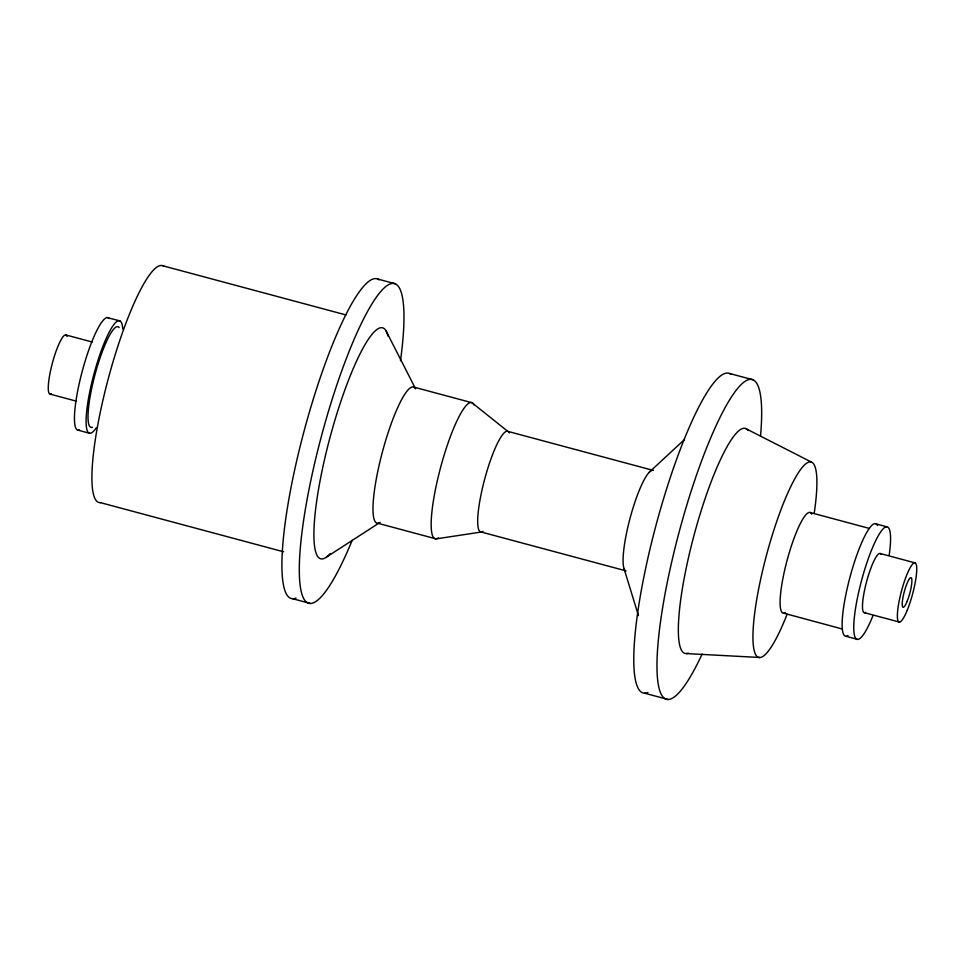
<?xml version="1.0" encoding="UTF-8"?>
<svg xmlns="http://www.w3.org/2000/svg" width="965" height="965" viewBox="0 0 965 965"><rect width="100%" height="100%" fill="white"/><g stroke="black" fill="none" stroke-linecap="round" stroke-linejoin="round"><path stroke-width="1.45" d="M649.361 472.114L684.499 439.509M326.604 556.998L379.245 522.909M686.429 653.582L759.986 657.491M107.296 317.606L119.793 320.875M845.991 636.309L857.716 639.421M377.749 279.054L395.204 283.734M729.612 373.503L752.869 379.74M162.82 265.785L346.025 314.952M413.768 387.086L471.921 402.695L507.807 431.367L653.208 470.389M65.994 334.988L92.158 342.008M880.213 553.536L915.11 562.897M50.385 394.203L76.561 401.223M864.604 612.739L899.501 622.111M625.236 570.653L481.294 532.029L436.047 538.88L377.882 523.271M100.42 502.632L283.613 551.799M292.877 598.783L310.332 603.463M644.741 693.22L668.009 699.468M810.238 512.536L869.381 528.434M783.713 613.197L842.312 628.987M78.382 430.245L89.938 433.369M875.858 523.802L886.618 526.781M745.704 428.581L811.469 462.09M386.133 331.043L415.601 388.847M623.981 568.457L638.456 615.561M865.593 612.341A30.651 5.754 -75 0 1 866.594 581.654A30.651 5.754 -75 0 1 881.105 554.477M872.903 615.827A58.238 10.929 -75 0 1 853.844 623.812A58.238 10.929 -75 0 1 876.642 538.784A58.238 10.929 -75 0 1 889.211 555.008M848.042 635.537A58.238 10.929 -75 0 1 849.96 577.227A58.238 10.929 -75 0 1 877.523 525.599M785.377 612.522A52.11 9.783 -75 0 1 787.09 560.351A52.11 9.783 -75 0 1 811.758 514.152M787.126 614.235A101.156 18.974 -75 0 1 753.074 631.038A101.156 18.974 -75 0 1 792.989 482.15A101.156 18.974 -75 0 1 814.183 513.332M688.286 653.1A116.476 21.857 -75 0 1 693.98 535.454A116.476 21.857 -75 0 1 748.008 430.378M702.11 654.065A165.522 31.061 -75 0 1 657.648 648.323A165.522 31.061 -75 0 1 718.985 419.546A165.522 31.061 -75 0 1 760.529 436.18M647.901 692.52A165.522 31.061 -75 0 1 654.487 531.039A165.522 31.061 -75 0 1 730.963 374.239M626.032 570.99A52.11 9.783 -75 0 1 630.073 518.205A52.11 9.783 -75 0 1 653.028 470.329M482.958 531.341A52.11 9.783 -75 0 1 484.671 479.171A52.11 9.783 -75 0 1 509.327 432.983M438.303 537.963A70.505 13.233 -75 0 1 440.619 467.386A70.505 13.233 -75 0 1 473.984 404.878M380.15 522.355A70.505 13.233 -75 0 1 381.814 454.201A70.505 13.233 -75 0 1 415.155 388.171M330.223 553.56A119.551 22.424 -75 0 1 329.572 439.123A119.551 22.424 -75 0 1 388.002 336.122M352.153 540.352A165.522 31.061 -75 0 1 299.645 557.589A165.522 31.061 -75 0 1 364.191 317.787A165.522 31.061 -75 0 1 400.499 360.717M296.05 598.071A165.522 31.061 -75 0 1 302.624 436.602A165.522 31.061 -75 0 1 379.1 279.802M100.565 502.62A122.615 23.003 -75 0 1 108.382 378.28A122.615 23.003 -75 0 1 163.905 266.364M92.459 427.218A52.11 9.783 -75 0 1 95.004 374.589A52.11 9.783 -75 0 1 119.177 327.581M96.307 427.736A58.238 10.929 -75 0 1 93.895 374.299A58.238 10.929 -75 0 1 122.772 328.993M79.42 430.004A58.238 10.929 -75 0 1 82.266 371.175A58.238 10.929 -75 0 1 109.274 318.643M51.374 393.804A30.651 5.754 -75 0 1 52.665 362.056A30.651 5.754 -75 0 1 67.128 336.568M907.136 601.364A15.331 2.871 -75 0 0 911.213 577.758A15.331 2.871 -75 0 0 902.818 598.288A15.331 2.871 -75 0 0 907.136 601.364M907.221 610.266A30.651 5.754 -75 0 0 915.375 563.041A30.651 5.754 -75 0 0 898.584 604.102A30.651 5.754 -75 0 0 907.221 610.266"/></g></svg>
